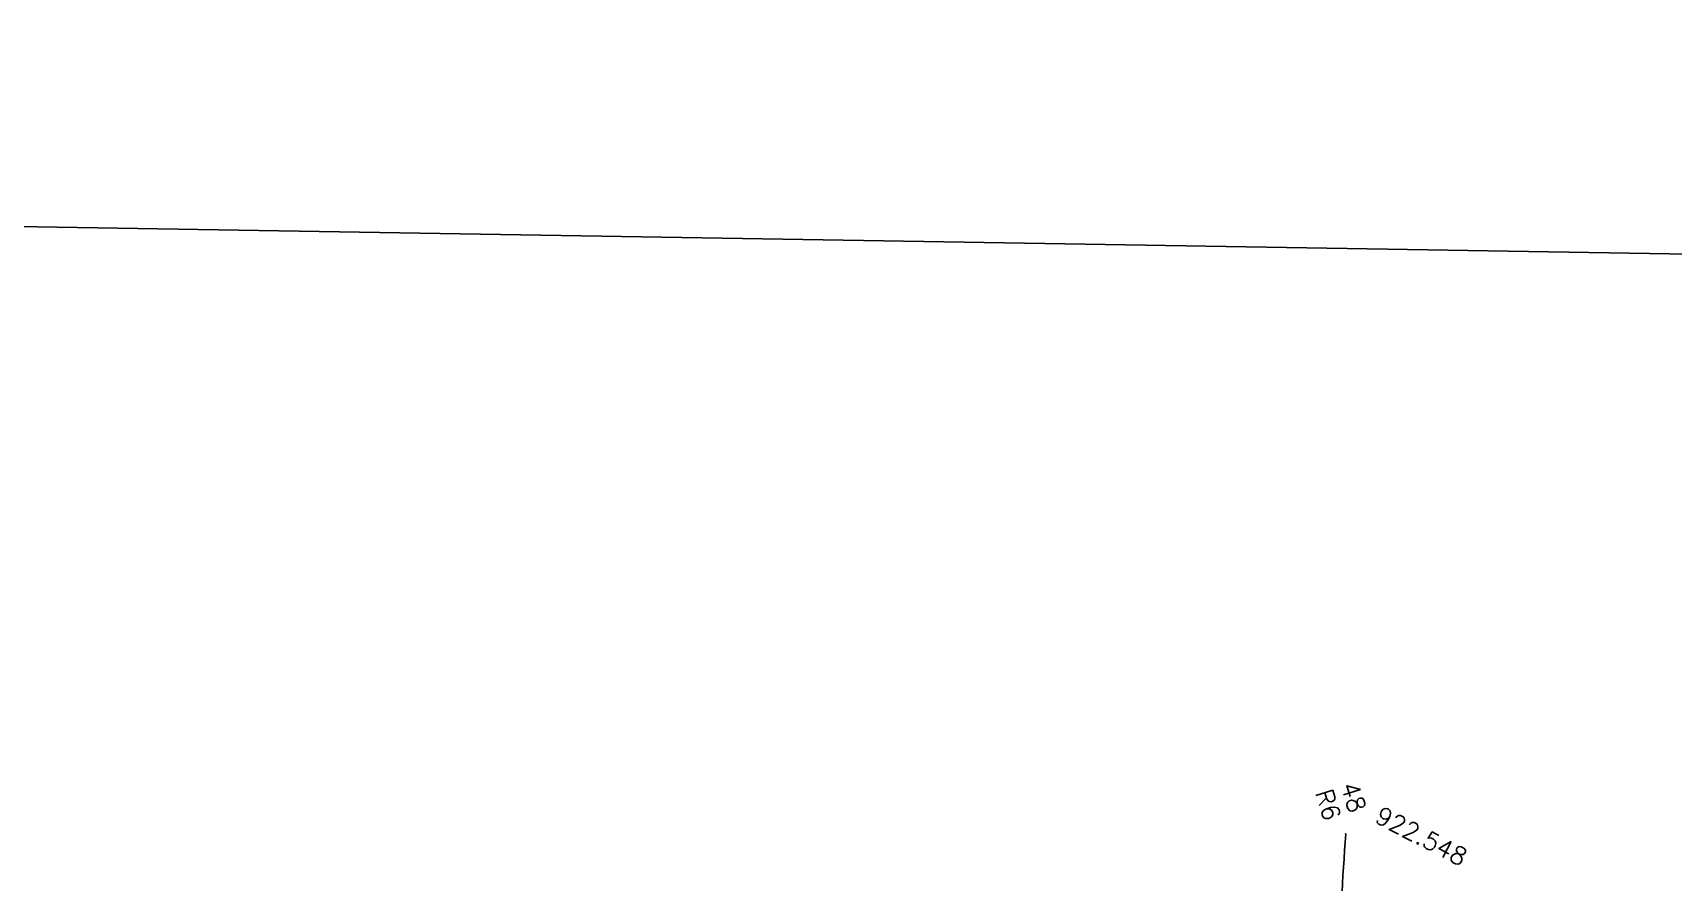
# Model space of a CAD drawing. Header units: millimetres. Extents: x 824502 to 1498685, y 1474633 to 1481826.
# Drawn here: x 1495129.2 to 1495428.5, y 1478547.4 to 1478702.3 of the extents above; entities that cross this region are included whole.
import ezdxf
from ezdxf.enums import TextEntityAlignment as Align

# ---------------------------------------------------------------- set-up
doc = ezdxf.new("R2010")
doc.units = ezdxf.units.MM
for name, color, linetype in [('Boundary', 6, 'Continuous'), ('Points', 7, 'Continuous'), ('Points-ELV', 6, 'Continuous'), ('Points-NUM', 4, 'Continuous'), ('Points-TXT', 3, 'Continuous')]:
    doc.layers.add(name, color=color, linetype=linetype)
doc.styles.add('ROMANS', font='romans.shx')

# ---------------------------------------------------------------- blocks, each defined once
blk = doc.blocks.new('POINTS')
at = {"layer": 'Points'}
blk.add_line((0, 0), (0, 0), dxfattribs=at)
blk.add_point((0, 0), dxfattribs=at)
at = {"layer": 'Points-ELV', "style": 'ROMANS'}
blk.add_attdef('ELEV', text='', height=1, rotation=45, dxfattribs=at).set_placement((0, 0), align=Align.BOTTOM_LEFT)
at = {"layer": 'Points-NUM', "style": 'ROMANS'}
blk.add_attdef('PTNUM', text='', height=1, dxfattribs=at).set_placement((0, 0), align=Align.BOTTOM_RIGHT)
at = {"layer": 'Points-TXT', "style": 'ROMANS'}
blk.add_attdef('DESC', text='', height=1, dxfattribs=at).set_placement((0, 0), align=Align.BOTTOM_RIGHT)

msp = doc.modelspace()

# ---------------------------------------------------------------- linework, layer by layer
for points in [[(1494894.272, 1478472.394, 12010.774), (1494972.724, 1478476.438, 11982.219), (1495072.859, 1478476.426, 11956.996), (1495368.148, 1478491.918, 11913.086), (1495507.247, 1478493.858, 11875.155), (1495683.505, 1478518.948, 11820.59), (1495806.752, 1478478.688, 11807.96), (1496023.66, 1478486.447, 11798.725), (1496129.908, 1478446.309, 11802.91), (1496228.815, 1478520.003, 11813.9), (1496425.884, 1478542.724, 11915.966), (1496587.973, 1478573.166, 11985.357)], [(1495368.804, 1478556.157, 11914.533), (1495367.856, 1478532.057, 11914.274), (1495368.934, 1478511.781, 11914.623), (1495368.148, 1478491.918, 11913.086), (1495366.08, 1478468.317, 11916.186), (1495369.36, 1478445.663, 11912.518), (1495372.778, 1478421.034, 11913.112)]]:
    msp.add_spline(points, degree=3)
at = {"layer": 'Boundary'}
msp.add_polyline3d([(1496619.238, 1478702.343, 0), (1496678.62, 1478452.456, 0), (1496338.921, 1478405.251, 0), (1496198.483, 1478297.292, 0), (1495979.235, 1478289.151, 0), (1495731.873, 1478282.827, 0), (1495357.075, 1478305.02, 0), (1495142.369, 1478292.194, 0), (1494854.276, 1478306.666, 0), (1494825.664, 1478580.806, 0), (1495085.779, 1478667.703, 0), (1495784.592, 1478656.118, 0), (1496122.803, 1478648.232, 0), (1496619.282, 1478702.327, 0)], dxfattribs=at)

# ---------------------------------------------------------------- block references
at = {"layer": 'Points', "linetype": 'Continuous'}
ref = msp.add_blockref('POINTS', (1495368.804, 1478556.157, 11914.533), dxfattribs=dict(at, xscale=12.91481050348951, yscale=12.91481050348951, zscale=12.91481050348951, rotation=287.5583941117993))
ref.add_attrib('PTNUM', '48', dxfattribs={"layer": 'Points-NUM', "height": 3.2287, "rotation": 287.55839, "style": 'ROMANS'}).set_placement((1495368.6, 1478559.479, 11914.533), align=Align.BOTTOM_RIGHT)
ref.add_attrib('DESC', 'R6', dxfattribs={"layer": 'Points-TXT', "height": 3.2287, "rotation": 287.55839, "style": 'ROMANS'}).set_placement((1495363.983, 1478558.018, 11914.533), align=Align.BOTTOM_RIGHT)
ref.add_attrib('ELEV', '922.548', dxfattribs={"layer": 'Points-ELV', "height": 3.2287, "rotation": 332.55839, "style": 'ROMANS'}).set_placement((1495373.422, 1478557.618, 11914.533), align=Align.BOTTOM_LEFT)
ref = msp.add_blockref('POINTS', (1495368.804, 1478556.157, 11914.533), dxfattribs=dict(at, xscale=12.91481050348951, yscale=12.91481050348951, zscale=12.91481050348951, rotation=287.5583941117993))
ref.add_attrib('PTNUM', '48', dxfattribs={"layer": 'Points-NUM', "height": 3.2287, "rotation": 287.55839, "style": 'ROMANS'}).set_placement((1495368.6, 1478559.479, 11914.533), align=Align.BOTTOM_RIGHT)
ref.add_attrib('DESC', 'R6', dxfattribs={"layer": 'Points-TXT', "height": 3.2287, "rotation": 287.55839, "style": 'ROMANS'}).set_placement((1495363.983, 1478558.018, 11914.533), align=Align.BOTTOM_RIGHT)
ref.add_attrib('ELEV', '922.548', dxfattribs={"layer": 'Points-ELV', "height": 3.2287, "rotation": 332.55839, "style": 'ROMANS'}).set_placement((1495373.422, 1478557.618, 11914.533), align=Align.BOTTOM_LEFT)

doc.saveas('drawing.dxf')
